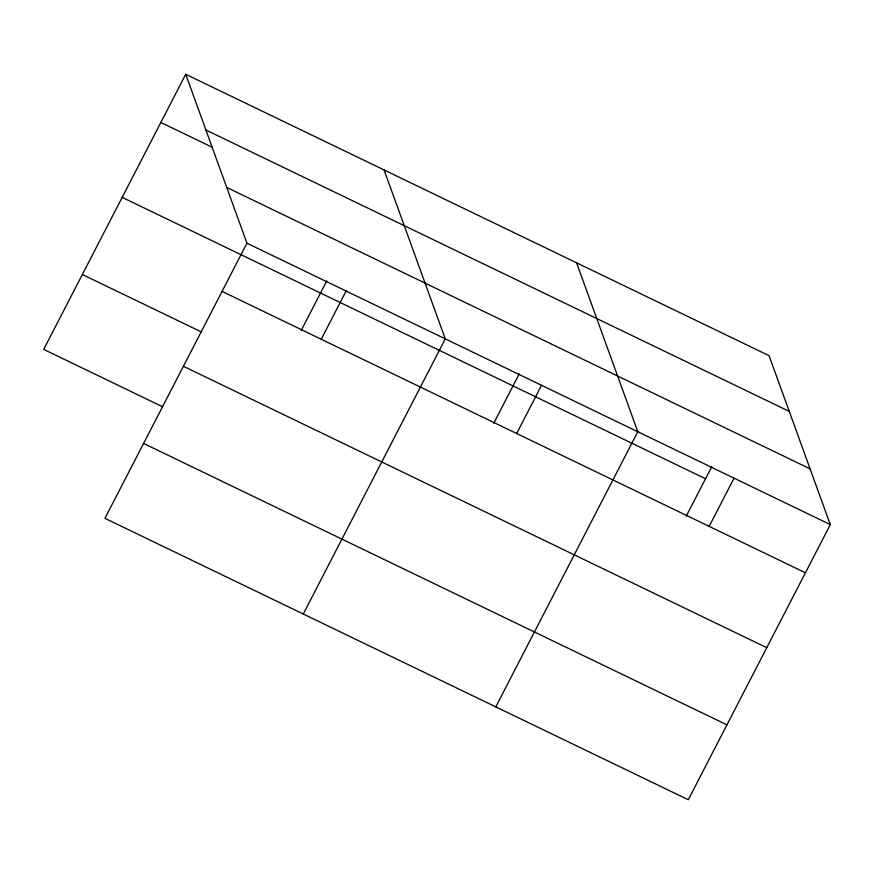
<?xml version="1.0" encoding="UTF-8"?>
<svg xmlns="http://www.w3.org/2000/svg" width="874" height="874" viewBox="0 0 874 874"><rect width="100%" height="100%" fill="white"/><g stroke="black" fill="none" stroke-linecap="round" stroke-linejoin="round"><path stroke-width="1.31" d="M185.714 74.268L246.938 243.201L104.935 518.337L688.286 799.732L830.3 524.597L769.065 355.663L185.714 74.268L43.7 349.403L162.455 406.694M301.224 330.405L326.756 280.958M321.228 339.243L346.115 291.031M303.267 614.018L445.281 338.872L384.057 169.938M493.734 423.267L519.265 373.821M516.654 433.504L541.541 385.303M495.776 706.88L637.791 431.734L576.567 262.801M686.243 516.13L711.775 466.672M709.164 526.366L734.051 478.165M205.914 130.007L789.277 411.403M160.827 122.469L212.251 147.28M226.737 187.451L810.089 468.846M246.938 243.201L830.3 524.597M122.174 197.36L705.536 478.755M222.062 291.403L805.424 572.798M82.353 274.523L201.118 331.803M183.409 366.293L766.76 647.689M143.587 443.446L726.939 724.852"/></g></svg>
